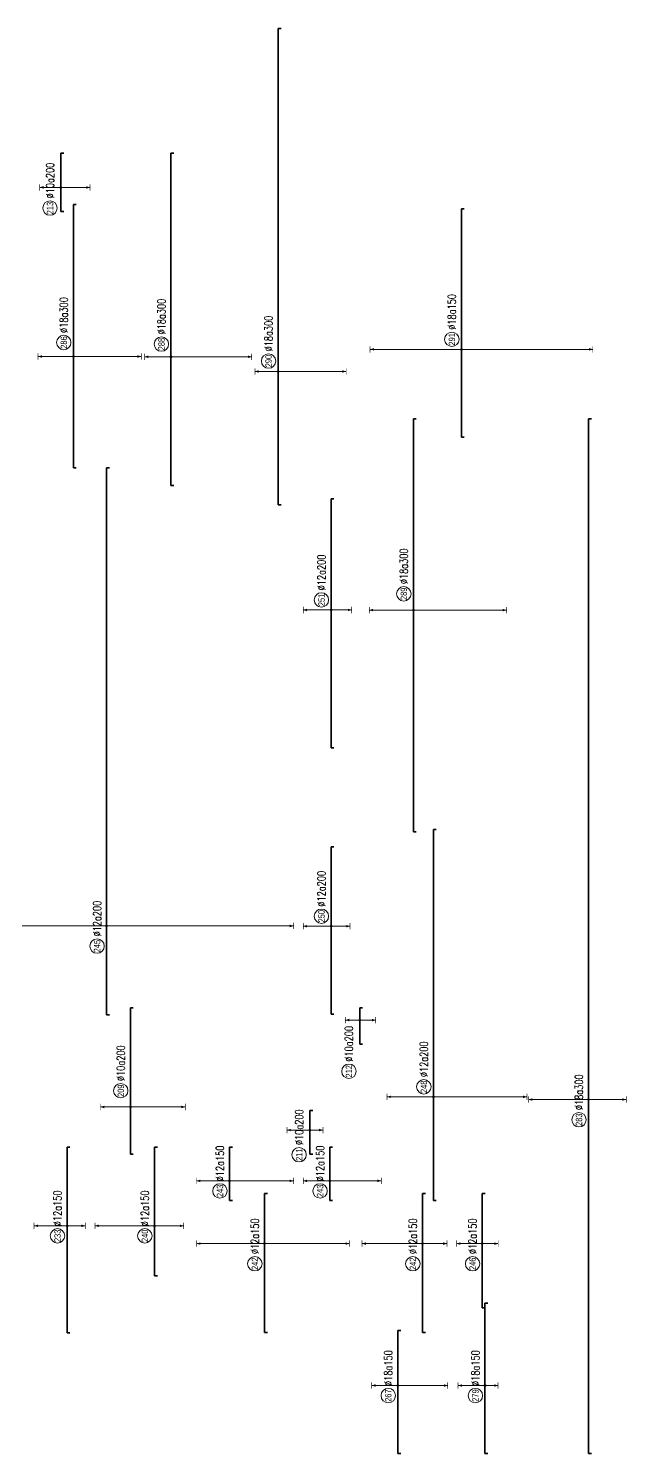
# Model space of a CAD drawing. Header units: millimetres. Extents: x -415354 to 592036, y -374841 to 139309.
# Drawn here: x 161242 to 198612, y -247211 to -158171 of the extents above; entities that cross this region are included whole.
import ezdxf
from ezdxf.enums import TextEntityAlignment as Align

# ---------------------------------------------------------------- set-up
doc = ezdxf.new("R2010")
doc.units = ezdxf.units.MM
doc.header["$MEASUREMENT"] = 0
for name, color, linetype, lineweight in [('NDC_S_DIM', 1, 'Continuous', 15), ('NDC_S_REBAR', 4, 'Continuous', 35), ('NDC_S_VN TEXT', 7, 'Continuous', 20)]:
    doc.layers.add(name, color=color, linetype=linetype, lineweight=lineweight)
doc.styles.add('ARIAL', font='arial.ttf', dxfattribs={"width": 0.8})
doc.styles.add('NDC_EN TXT', font='romans.shx', dxfattribs={"width": 0.8})

# ---------------------------------------------------------------- blocks, each defined once
blk = doc.blocks.new('*U216')
h = blk.add_hatch(color=6)
edge = h.paths.add_edge_path()
edge.add_arc((-2.99, 0), 0.3, 0, 360)
at = {"layer": 'NDC_S_DIM', "color": 8}
for q in [(-2.99, 9.34), (-2.99, -17.16)]:
    blk.add_line((-2.99, 0), q, dxfattribs=at)
for points in [[(-3.99, 9.34, 0.2, 0.2, 0), (-1.99, 9.34, 0, 0, 0)], [(-3.99, -17.16, 0.2, 0.2, 0), (-1.99, -17.16, 0, 0, 0)]]:
    blk.add_lwpolyline(points, format="xyseb", dxfattribs=at)
at = {"layer": 'NDC_S_DIM'}
blk.add_circle((2.1, 3), 2.25, dxfattribs=at)
at = {"layer": 'NDC_S_DIM', "color": 6}
blk.add_circle((-2.99, 0), 0.3, dxfattribs=at)
at = {"layer": 'NDC_S_DIM', "color": 8}
for points in [[(-3.39, 8.14), (-2.99, 9.34), (-2.59, 8.14)], [(-3.39, -15.96), (-2.99, -17.16), (-2.59, -15.96)]]:
    blk.add_solid(points, dxfattribs=at)
at = {"layer": 'NDC_S_REBAR'}
for p, q in [((0, 0), (-17.75, 0)), ((-17.75, 0), (-17.75, -0.9)), ((0, 0), (27.95, 0)), ((27.95, 0), (27.95, -0.9)), ((-17.75, -0.9), (-17.75, -0.9)), ((27.95, -0.9), (27.95, -0.9))]:
    blk.add_line(p, q, dxfattribs=at)
at = {"layer": 'NDC_S_VN TEXT', "style": 'ARIAL', "width": 0.8}
blk.add_attdef('KHT', text='', height=2, dxfattribs=at).set_placement((2.1, 3), align=Align.MIDDLE_CENTER)
at = {"layer": 'NDC_S_VN TEXT', "color": 3, "style": 'NDC_EN TXT', "width": 0.75}
blk.add_attdef('DKT', (5.1, 1.75), '', height=2.5, dxfattribs=at)
blk = doc.blocks.new('*U214')
h = blk.add_hatch(color=6)
edge = h.paths.add_edge_path()
edge.add_arc((2.03, 0), 0.3, 0, 360)
at = {"layer": 'NDC_S_DIM', "color": 8}
for q in [(2.03, 4.5), (2.03, -5)]:
    blk.add_line((2.03, 0), q, dxfattribs=at)
for points in [[(1.03, 4.5, 0.2, 0.2, 0), (3.03, 4.5, 0, 0, 0)], [(1.03, -5, 0.2, 0.2, 0), (3.03, -5, 0, 0, 0)]]:
    blk.add_lwpolyline(points, format="xyseb", dxfattribs=at)
at = {"layer": 'NDC_S_DIM'}
blk.add_circle((-13.96, 3.38), 2.25, dxfattribs=at)
at = {"layer": 'NDC_S_DIM', "color": 6}
blk.add_circle((2.03, 0), 0.3, dxfattribs=at)
at = {"layer": 'NDC_S_DIM', "color": 8}
for points in [[(1.63, 3.3), (2.03, 4.5), (2.43, 3.3)], [(1.63, -3.8), (2.03, -5), (2.43, -3.8)]]:
    blk.add_solid(points, dxfattribs=at)
at = {"layer": 'NDC_S_REBAR'}
for p, q in [((0, 0), (-5.52, 0)), ((-5.52, 0), (-5.52, -0.9)), ((0, 0), (5.83, 0)), ((-5.52, -0.9), (-5.52, -0.9)), ((5.83, 0), (5.83, -0.9)), ((5.83, -0.9), (5.83, -0.9))]:
    blk.add_line(p, q, dxfattribs=at)
at = {"layer": 'NDC_S_VN TEXT', "color": 3, "style": 'NDC_EN TXT', "width": 0.75}
blk.add_attdef('DKT', (-10.96, 2.13), '', height=2.5, dxfattribs=at)
at = {"layer": 'NDC_S_VN TEXT', "style": 'ARIAL', "width": 0.8}
blk.add_attdef('KHT', text='', height=2, dxfattribs=at).set_placement((-13.96, 3.38), align=Align.MIDDLE_CENTER)
blk = doc.blocks.new('*U272')
h = blk.add_hatch(color=6)
edge = h.paths.add_edge_path()
edge.add_arc((-2.99, 0), 0.3, 0, 360)
at = {"layer": 'NDC_S_DIM', "color": 8}
for q in [(-2.99, 8.7), (-2.99, -5.97)]:
    blk.add_line((-2.99, 0), q, dxfattribs=at)
for points in [[(-3.99, 8.7, 0.2, 0.2, 0), (-1.99, 8.7, 0, 0, 0)], [(-3.99, -5.97, 0.2, 0.2, 0), (-1.99, -5.97, 0, 0, 0)]]:
    blk.add_lwpolyline(points, format="xyseb", dxfattribs=at)
at = {"layer": 'NDC_S_DIM'}
blk.add_circle((0.14, 3), 2.25, dxfattribs=at)
at = {"layer": 'NDC_S_DIM', "color": 6}
blk.add_circle((-2.99, 0), 0.3, dxfattribs=at)
at = {"layer": 'NDC_S_DIM', "color": 8}
for points in [[(-3.39, 7.5), (-2.99, 8.7), (-2.59, 7.5)], [(-3.39, -4.77), (-2.99, -5.97), (-2.59, -4.77)]]:
    blk.add_solid(points, dxfattribs=at)
at = {"layer": 'NDC_S_REBAR'}
for p, q in [((0, 0), (-30.44, 0)), ((-30.44, 0), (-30.44, -0.9)), ((0, 0), (21.85, 0)), ((21.85, 0), (21.85, -0.9)), ((-30.44, -0.9), (-30.44, -0.9)), ((21.85, -0.9), (21.85, -0.9))]:
    blk.add_line(p, q, dxfattribs=at)
at = {"layer": 'NDC_S_VN TEXT', "style": 'ARIAL', "width": 0.8}
blk.add_attdef('KHT', text='', height=2, dxfattribs=at).set_placement((0.14, 3), align=Align.MIDDLE_CENTER)
at = {"layer": 'NDC_S_VN TEXT', "color": 3, "style": 'NDC_EN TXT', "width": 0.75}
blk.add_attdef('DKT', (3.14, 1.75), '', height=2.5, dxfattribs=at)
blk = doc.blocks.new('*U270')
h = blk.add_hatch(color=6)
edge = h.paths.add_edge_path()
edge.add_arc((-2.99, 0), 0.3, 0, 360)
at = {"layer": 'NDC_S_DIM', "color": 8}
for q in [(-2.99, 13.78), (-2.99, -29.13)]:
    blk.add_line((-2.99, 0), q, dxfattribs=at)
for points in [[(-3.99, 13.78, 0.2, 0.2, 0), (-1.99, 13.78, 0, 0, 0)], [(-3.99, -29.13, 0.2, 0.2, 0), (-1.99, -29.13, 0, 0, 0)]]:
    blk.add_lwpolyline(points, format="xyseb", dxfattribs=at)
at = {"layer": 'NDC_S_DIM'}
blk.add_circle((2.1, 3), 2.25, dxfattribs=at)
at = {"layer": 'NDC_S_DIM', "color": 6}
blk.add_circle((-2.99, 0), 0.3, dxfattribs=at)
at = {"layer": 'NDC_S_DIM', "color": 8}
for points in [[(-3.39, 12.58), (-2.99, 13.78), (-2.59, 12.58)], [(-3.39, -27.93), (-2.99, -29.13), (-2.59, -27.93)]]:
    blk.add_solid(points, dxfattribs=at)
at = {"layer": 'NDC_S_REBAR'}
for p, q in [((0, 0), (-72.23, 0)), ((-72.23, 0), (-72.23, -0.9)), ((0, 0), (56.73, 0)), ((56.73, 0), (56.73, -0.9)), ((-72.23, -0.9), (-72.23, -0.9)), ((56.73, -0.9), (56.73, -0.9))]:
    blk.add_line(p, q, dxfattribs=at)
at = {"layer": 'NDC_S_VN TEXT', "style": 'ARIAL', "width": 0.8}
blk.add_attdef('KHT', text='', height=2, dxfattribs=at).set_placement((2.1, 3), align=Align.MIDDLE_CENTER)
at = {"layer": 'NDC_S_VN TEXT', "color": 3, "style": 'NDC_EN TXT', "width": 0.75}
blk.add_attdef('DKT', (5.1, 1.75), '', height=2.5, dxfattribs=at)
blk = doc.blocks.new('*U275')
h = blk.add_hatch(color=6)
edge = h.paths.add_edge_path()
edge.add_arc((-2.99, 0), 0.3, 0, 360)
at = {"layer": 'NDC_S_DIM', "color": 8}
for q in [(-2.99, 18.75), (-2.99, -11.75)]:
    blk.add_line((-2.99, 0), q, dxfattribs=at)
for points in [[(-3.99, 18.75, 0.2, 0.2, 0), (-1.99, 18.75, 0, 0, 0)], [(-3.99, -11.75, 0.2, 0.2, 0), (-1.99, -11.75, 0, 0, 0)]]:
    blk.add_lwpolyline(points, format="xyseb", dxfattribs=at)
at = {"layer": 'NDC_S_DIM'}
blk.add_circle((-9.29, 3), 2.25, dxfattribs=at)
at = {"layer": 'NDC_S_DIM', "color": 6}
blk.add_circle((-2.99, 0), 0.3, dxfattribs=at)
at = {"layer": 'NDC_S_DIM', "color": 8}
for points in [[(-3.39, 17.55), (-2.99, 18.75), (-2.59, 17.55)], [(-3.39, -10.55), (-2.99, -11.75), (-2.59, -10.55)]]:
    blk.add_solid(points, dxfattribs=at)
at = {"layer": 'NDC_S_REBAR'}
for p, q in [((0, 0), (-113.56, 0)), ((-113.56, 0), (-113.56, -0.9)), ((0, 0), (209.7, 0)), ((209.7, 0), (209.7, -0.9)), ((-113.56, -0.9), (-113.56, -0.9)), ((209.7, -0.9), (209.7, -0.9))]:
    blk.add_line(p, q, dxfattribs=at)
at = {"layer": 'NDC_S_VN TEXT', "style": 'ARIAL', "width": 0.8}
blk.add_attdef('KHT', text='', height=2, dxfattribs=at).set_placement((-9.29, 3), align=Align.MIDDLE_CENTER)
at = {"layer": 'NDC_S_VN TEXT', "color": 3, "style": 'NDC_EN TXT', "width": 0.75}
blk.add_attdef('DKT', (-6.29, 1.75), '', height=2.5, dxfattribs=at)
blk = doc.blocks.new('*U280')
h = blk.add_hatch(color=6)
edge = h.paths.add_edge_path()
edge.add_arc((-2.99, 0), 0.3, 0, 360)
at = {"layer": 'NDC_S_DIM', "color": 8}
for q in [(-2.99, 8.17), (-2.99, -15.58)]:
    blk.add_line((-2.99, 0), q, dxfattribs=at)
for points in [[(-3.99, 8.17, 0.2, 0.2, 0), (-1.99, 8.17, 0, 0, 0)], [(-3.99, -15.58, 0.2, 0.2, 0), (-1.99, -15.58, 0, 0, 0)]]:
    blk.add_lwpolyline(points, format="xyseb", dxfattribs=at)
at = {"layer": 'NDC_S_DIM'}
blk.add_circle((-6.13, 3), 2.25, dxfattribs=at)
at = {"layer": 'NDC_S_DIM', "color": 6}
blk.add_circle((-2.99, 0), 0.3, dxfattribs=at)
at = {"layer": 'NDC_S_DIM', "color": 8}
for points in [[(-3.39, 6.97), (-2.99, 8.17), (-2.59, 6.97)], [(-3.39, -14.38), (-2.99, -15.58), (-2.59, -14.38)]]:
    blk.add_solid(points, dxfattribs=at)
at = {"layer": 'NDC_S_REBAR'}
for p, q in [((0, 0), (-24.22, 0)), ((-24.22, 0), (-24.22, -0.9)), ((0, 0), (14.23, 0)), ((14.23, 0), (14.23, -0.9)), ((-24.22, -0.9), (-24.22, -0.9)), ((14.23, -0.9), (14.23, -0.9))]:
    blk.add_line(p, q, dxfattribs=at)
at = {"layer": 'NDC_S_VN TEXT', "style": 'ARIAL', "width": 0.8}
blk.add_attdef('KHT', text='', height=2, dxfattribs=at).set_placement((-6.13, 3), align=Align.MIDDLE_CENTER)
at = {"layer": 'NDC_S_VN TEXT', "color": 3, "style": 'NDC_EN TXT', "width": 0.75}
blk.add_attdef('DKT', (-3.13, 1.75), '', height=2.5, dxfattribs=at)
blk = doc.blocks.new('*U281')
h = blk.add_hatch(color=6)
edge = h.paths.add_edge_path()
edge.add_arc((-2.99, 0), 0.3, 0, 360)
at = {"layer": 'NDC_S_DIM', "color": 8}
for q in [(-2.99, 21.23), (-2.99, -26.52)]:
    blk.add_line((-2.99, 0), q, dxfattribs=at)
for points in [[(-3.99, 21.23, 0.2, 0.2, 0), (-1.99, 21.23, 0, 0, 0)], [(-3.99, -26.52, 0.2, 0.2, 0), (-1.99, -26.52, 0, 0, 0)]]:
    blk.add_lwpolyline(points, format="xyseb", dxfattribs=at)
at = {"layer": 'NDC_S_DIM'}
blk.add_circle((-9.29, 3), 2.25, dxfattribs=at)
at = {"layer": 'NDC_S_DIM', "color": 6}
blk.add_circle((-2.99, 0), 0.3, dxfattribs=at)
at = {"layer": 'NDC_S_DIM', "color": 8}
for points in [[(-3.39, 20.03), (-2.99, 21.23), (-2.59, 20.03)], [(-3.39, -25.32), (-2.99, -26.52), (-2.59, -25.32)]]:
    blk.add_solid(points, dxfattribs=at)
at = {"layer": 'NDC_S_REBAR'}
for p, q in [((0, 0), (-30.81, 0)), ((-30.81, 0), (-30.81, -0.9)), ((0, 0), (12.64, 0)), ((12.64, 0), (12.64, -0.9)), ((-30.81, -0.9), (-30.81, -0.9)), ((12.64, -0.9), (12.64, -0.9))]:
    blk.add_line(p, q, dxfattribs=at)
at = {"layer": 'NDC_S_VN TEXT', "style": 'ARIAL', "width": 0.8}
blk.add_attdef('KHT', text='', height=2, dxfattribs=at).set_placement((-9.29, 3), align=Align.MIDDLE_CENTER)
at = {"layer": 'NDC_S_VN TEXT', "color": 3, "style": 'NDC_EN TXT', "width": 0.75}
blk.add_attdef('DKT', (-6.29, 1.75), '', height=2.5, dxfattribs=at)
blk = doc.blocks.new('*U282')
h = blk.add_hatch(color=6)
edge = h.paths.add_edge_path()
edge.add_arc((-2.99, 0), 0.3, 0, 360)
at = {"layer": 'NDC_S_DIM', "color": 8}
for q in [(-2.99, 18.61), (-2.99, -9.14)]:
    blk.add_line((-2.99, 0), q, dxfattribs=at)
for points in [[(-3.99, 18.61, 0.2, 0.2, 0), (-1.99, 18.61, 0, 0, 0)], [(-3.99, -9.14, 0.2, 0.2, 0), (-1.99, -9.14, 0, 0, 0)]]:
    blk.add_lwpolyline(points, format="xyseb", dxfattribs=at)
at = {"layer": 'NDC_S_DIM'}
blk.add_circle((-6.13, 3), 2.25, dxfattribs=at)
at = {"layer": 'NDC_S_DIM', "color": 6}
blk.add_circle((-2.99, 0), 0.3, dxfattribs=at)
at = {"layer": 'NDC_S_DIM', "color": 8}
for points in [[(-3.39, 17.41), (-2.99, 18.61), (-2.59, 17.41)], [(-3.39, -7.94), (-2.99, -9.14), (-2.59, -7.94)]]:
    blk.add_solid(points, dxfattribs=at)
at = {"layer": 'NDC_S_REBAR'}
for p, q in [((0, 0), (-18.63, 0)), ((-18.63, 0), (-18.63, -0.9)), ((0, 0), (21.57, 0)), ((21.57, 0), (21.57, -0.9)), ((-18.63, -0.9), (-18.63, -0.9)), ((21.57, -0.9), (21.57, -0.9))]:
    blk.add_line(p, q, dxfattribs=at)
at = {"layer": 'NDC_S_VN TEXT', "style": 'ARIAL', "width": 0.8}
blk.add_attdef('KHT', text='', height=2, dxfattribs=at).set_placement((-6.13, 3), align=Align.MIDDLE_CENTER)
at = {"layer": 'NDC_S_VN TEXT', "color": 3, "style": 'NDC_EN TXT', "width": 0.75}
blk.add_attdef('DKT', (-3.13, 1.75), '', height=2.5, dxfattribs=at)
blk = doc.blocks.new('*U285')
h = blk.add_hatch(color=6)
edge = h.paths.add_edge_path()
edge.add_arc((-2.99, 0), 0.3, 0, 360)
at = {"layer": 'NDC_S_DIM', "color": 8}
for q in [(-2.99, 41.25), (-2.99, -58.41)]:
    blk.add_line((-2.99, 0), q, dxfattribs=at)
for points in [[(-3.99, 41.25, 0.2, 0.2, 0), (-1.99, 41.25, 0, 0, 0)], [(-3.99, -58.41, 0.2, 0.2, 0), (-1.99, -58.41, 0, 0, 0)]]:
    blk.add_lwpolyline(points, format="xyseb", dxfattribs=at)
at = {"layer": 'NDC_S_DIM'}
blk.add_circle((-9.29, 3), 2.25, dxfattribs=at)
at = {"layer": 'NDC_S_DIM', "color": 6}
blk.add_circle((-2.99, 0), 0.3, dxfattribs=at)
at = {"layer": 'NDC_S_DIM', "color": 8}
for points in [[(-3.39, 40.05), (-2.99, 41.25), (-2.59, 40.05)], [(-3.39, -57.21), (-2.99, -58.41), (-2.59, -57.21)]]:
    blk.add_solid(points, dxfattribs=at)
at = {"layer": 'NDC_S_REBAR'}
for p, q in [((0, 0), (-30.81, 0)), ((-30.81, 0), (-30.81, -0.9)), ((0, 0), (140.13, 0)), ((140.13, 0), (140.13, -0.9)), ((-30.81, -0.9), (-30.81, -0.9)), ((140.13, -0.9), (140.13, -0.9))]:
    blk.add_line(p, q, dxfattribs=at)
at = {"layer": 'NDC_S_VN TEXT', "style": 'ARIAL', "width": 0.8}
blk.add_attdef('KHT', text='', height=2, dxfattribs=at).set_placement((-9.29, 3), align=Align.MIDDLE_CENTER)
at = {"layer": 'NDC_S_VN TEXT', "color": 3, "style": 'NDC_EN TXT', "width": 0.75}
blk.add_attdef('DKT', (-6.29, 1.75), '', height=2.5, dxfattribs=at)
blk = doc.blocks.new('*U647')
h = blk.add_hatch(color=6)
edge = h.paths.add_edge_path()
edge.add_arc((1.67, 0), 0.3, 0, 360)
at = {"layer": 'NDC_S_DIM', "color": 8}
for q in [(1.67, 11.03), (1.67, -21.22)]:
    blk.add_line((1.67, 0), q, dxfattribs=at)
for points in [[(0.67, 11.03, 0.2, 0.2, 0), (2.67, 11.03, 0, 0, 0)], [(0.67, -21.22, 0.2, 0.2, 0), (2.67, -21.22, 0, 0, 0)]]:
    blk.add_lwpolyline(points, format="xyseb", dxfattribs=at)
at = {"layer": 'NDC_S_DIM'}
blk.add_circle((6.04, 3), 2.25, dxfattribs=at)
at = {"layer": 'NDC_S_DIM', "color": 6}
blk.add_circle((1.67, 0), 0.3, dxfattribs=at)
at = {"layer": 'NDC_S_DIM', "color": 8}
for points in [[(1.27, 9.83), (1.67, 11.03), (2.07, 9.83)], [(1.27, -20.02), (1.67, -21.22), (2.07, -20.02)]]:
    blk.add_solid(points, dxfattribs=at)
at = {"layer": 'NDC_S_REBAR'}
for p, q in [((0, 0), (-33.15, 0)), ((-33.15, 0), (-33.15, -0.9)), ((0, 0), (49.15, 0)), ((49.15, 0), (49.15, -0.9)), ((-33.15, -0.9), (-33.15, -0.9)), ((49.15, -0.9), (49.15, -0.9))]:
    blk.add_line(p, q, dxfattribs=at)
at = {"layer": 'NDC_S_VN TEXT', "style": 'ARIAL', "width": 0.8}
blk.add_attdef('KHT', text='', height=2, dxfattribs=at).set_placement((6.04, 3), align=Align.MIDDLE_CENTER)
at = {"layer": 'NDC_S_VN TEXT', "color": 3, "style": 'NDC_EN TXT', "width": 0.75}
blk.add_attdef('DKT', (9.04, 1.75), '', height=2.5, dxfattribs=at)
blk = doc.blocks.new('*U648')
h = blk.add_hatch(color=6)
edge = h.paths.add_edge_path()
edge.add_arc((-2.99, 0), 0.3, 0, 360)
at = {"layer": 'NDC_S_DIM', "color": 8}
for q in [(-2.99, 7.25), (-2.99, -21.25)]:
    blk.add_line((-2.99, 0), q, dxfattribs=at)
for points in [[(-3.99, 7.25, 0.2, 0.2, 0), (-1.99, 7.25, 0, 0, 0)], [(-3.99, -21.25, 0.2, 0.2, 0), (-1.99, -21.25, 0, 0, 0)]]:
    blk.add_lwpolyline(points, format="xyseb", dxfattribs=at)
at = {"layer": 'NDC_S_DIM'}
blk.add_circle((0.25, 3), 2.25, dxfattribs=at)
at = {"layer": 'NDC_S_DIM', "color": 6}
blk.add_circle((-2.99, 0), 0.3, dxfattribs=at)
at = {"layer": 'NDC_S_DIM', "color": 8}
for points in [[(-3.39, 6.05), (-2.99, 7.25), (-2.59, 6.05)], [(-3.39, -20.05), (-2.99, -21.25), (-2.59, -20.05)]]:
    blk.add_solid(points, dxfattribs=at)
at = {"layer": 'NDC_S_REBAR'}
for p, q in [((0, 0), (-44.66, 0)), ((-44.66, 0), (-44.66, -0.9)), ((0, 0), (104.15, 0)), ((104.15, 0), (104.15, -0.9)), ((-44.66, -0.9), (-44.66, -0.9)), ((104.15, -0.9), (104.15, -0.9))]:
    blk.add_line(p, q, dxfattribs=at)
at = {"layer": 'NDC_S_VN TEXT', "style": 'ARIAL', "width": 0.8}
blk.add_attdef('KHT', text='', height=2, dxfattribs=at).set_placement((0.25, 3), align=Align.MIDDLE_CENTER)
at = {"layer": 'NDC_S_VN TEXT', "color": 3, "style": 'NDC_EN TXT', "width": 0.75}
blk.add_attdef('DKT', (3.25, 1.75), '', height=2.5, dxfattribs=at)
blk = doc.blocks.new('*U671')
h = blk.add_hatch(color=6)
edge = h.paths.add_edge_path()
edge.add_arc((-2.99, 0), 0.3, 0, 360)
at = {"layer": 'NDC_S_DIM', "color": 8}
for q in [(-2.99, 8.7), (-2.99, -6.47)]:
    blk.add_line((-2.99, 0), q, dxfattribs=at)
for points in [[(-3.99, 8.7, 0.2, 0.2, 0), (-1.99, 8.7, 0, 0, 0)], [(-3.99, -6.47, 0.2, 0.2, 0), (-1.99, -6.47, 0, 0, 0)]]:
    blk.add_lwpolyline(points, format="xyseb", dxfattribs=at)
at = {"layer": 'NDC_S_DIM'}
blk.add_circle((0.14, 3), 2.25, dxfattribs=at)
at = {"layer": 'NDC_S_DIM', "color": 6}
blk.add_circle((-2.99, 0), 0.3, dxfattribs=at)
at = {"layer": 'NDC_S_DIM', "color": 8}
for points in [[(-3.39, 7.5), (-2.99, 8.7), (-2.59, 7.5)], [(-3.39, -5.27), (-2.99, -6.47), (-2.59, -5.27)]]:
    blk.add_solid(points, dxfattribs=at)
at = {"layer": 'NDC_S_REBAR'}
for p, q in [((0, 0), (-46.02, 0)), ((-46.02, 0), (-46.02, -0.9)), ((0, 0), (31.71, 0)), ((31.71, 0), (31.71, -0.9)), ((-46.02, -0.9), (-46.02, -0.9)), ((31.71, -0.9), (31.71, -0.9))]:
    blk.add_line(p, q, dxfattribs=at)
at = {"layer": 'NDC_S_VN TEXT', "style": 'ARIAL', "width": 0.8}
blk.add_attdef('KHT', text='', height=2, dxfattribs=at).set_placement((0.14, 3), align=Align.MIDDLE_CENTER)
at = {"layer": 'NDC_S_VN TEXT', "color": 3, "style": 'NDC_EN TXT', "width": 0.75}
blk.add_attdef('DKT', (3.14, 1.75), '', height=2.5, dxfattribs=at)
blk = doc.blocks.new('*U754')
h = blk.add_hatch(color=6)
edge = h.paths.add_edge_path()
edge.add_arc((-2.99, 0), 0.3, 0, 360)
at = {"layer": 'NDC_S_DIM', "color": 8}
for q in [(-2.99, 18.85), (-2.99, -7.65)]:
    blk.add_line((-2.99, 0), q, dxfattribs=at)
for points in [[(-3.99, 18.85, 0.2, 0.2, 0), (-1.99, 18.85, 0, 0, 0)], [(-3.99, -7.65, 0.2, 0.2, 0), (-1.99, -7.65, 0, 0, 0)]]:
    blk.add_lwpolyline(points, format="xyseb", dxfattribs=at)
at = {"layer": 'NDC_S_DIM'}
blk.add_circle((-9.29, 3), 2.25, dxfattribs=at)
at = {"layer": 'NDC_S_DIM', "color": 6}
blk.add_circle((-2.99, 0), 0.3, dxfattribs=at)
at = {"layer": 'NDC_S_DIM', "color": 8}
for points in [[(-3.39, 17.65), (-2.99, 18.85), (-2.59, 17.65)], [(-3.39, -6.45), (-2.99, -7.65), (-2.59, -6.45)]]:
    blk.add_solid(points, dxfattribs=at)
at = {"layer": 'NDC_S_REBAR'}
for p, q in [((0, 0), (-30.81, 0)), ((-30.81, 0), (-30.81, -0.9)), ((0, 0), (12.64, 0)), ((12.64, 0), (12.64, -0.9)), ((-30.81, -0.9), (-30.81, -0.9)), ((12.64, -0.9), (12.64, -0.9))]:
    blk.add_line(p, q, dxfattribs=at)
at = {"layer": 'NDC_S_VN TEXT', "style": 'ARIAL', "width": 0.8}
blk.add_attdef('KHT', text='', height=2, dxfattribs=at).set_placement((-9.29, 3), align=Align.MIDDLE_CENTER)
at = {"layer": 'NDC_S_VN TEXT', "color": 3, "style": 'NDC_EN TXT', "width": 0.75}
blk.add_attdef('DKT', (-6.29, 1.75), '', height=2.5, dxfattribs=at)
blk = doc.blocks.new('*U755')
h = blk.add_hatch(color=6)
edge = h.paths.add_edge_path()
edge.add_arc((-2.99, 0), 0.3, 0, 360)
at = {"layer": 'NDC_S_DIM', "color": 8}
for q in [(-2.99, 8.39), (-2.99, -4.11)]:
    blk.add_line((-2.99, 0), q, dxfattribs=at)
for points in [[(-3.99, 8.39, 0.2, 0.2, 0), (-1.99, 8.39, 0, 0, 0)], [(-3.99, -4.11, 0.2, 0.2, 0), (-1.99, -4.11, 0, 0, 0)]]:
    blk.add_lwpolyline(points, format="xyseb", dxfattribs=at)
at = {"layer": 'NDC_S_DIM'}
blk.add_circle((-6.13, 3), 2.25, dxfattribs=at)
at = {"layer": 'NDC_S_DIM', "color": 6}
blk.add_circle((-2.99, 0), 0.3, dxfattribs=at)
at = {"layer": 'NDC_S_DIM', "color": 8}
for points in [[(-3.39, 7.19), (-2.99, 8.39), (-2.59, 7.19)], [(-3.39, -2.91), (-2.99, -4.11), (-2.59, -2.91)]]:
    blk.add_solid(points, dxfattribs=at)
at = {"layer": 'NDC_S_REBAR'}
for p, q in [((0, 0), (-24.22, 0)), ((-24.22, 0), (-24.22, -0.9)), ((0, 0), (22.73, 0)), ((22.73, 0), (22.73, -0.9)), ((-24.22, -0.9), (-24.22, -0.9)), ((22.73, -0.9), (22.73, -0.9))]:
    blk.add_line(p, q, dxfattribs=at)
at = {"layer": 'NDC_S_VN TEXT', "style": 'ARIAL', "width": 0.8}
blk.add_attdef('KHT', text='', height=2, dxfattribs=at).set_placement((-6.13, 3), align=Align.MIDDLE_CENTER)
at = {"layer": 'NDC_S_VN TEXT', "color": 3, "style": 'NDC_EN TXT', "width": 0.75}
blk.add_attdef('DKT', (-3.13, 1.75), '', height=2.5, dxfattribs=at)
blk = doc.blocks.new('*U756')
h = blk.add_hatch(color=6)
edge = h.paths.add_edge_path()
edge.add_arc((-2.99, 0), 0.3, 0, 360)
at = {"layer": 'NDC_S_DIM', "color": 8}
for q in [(-2.99, 8), (-2.99, -5)]:
    blk.add_line((-2.99, 0), q, dxfattribs=at)
for points in [[(-3.99, 8, 0.2, 0.2, 0), (-1.99, 8, 0, 0, 0)], [(-3.99, -5, 0.2, 0.2, 0), (-1.99, -5, 0, 0, 0)]]:
    blk.add_lwpolyline(points, format="xyseb", dxfattribs=at)
at = {"layer": 'NDC_S_DIM'}
blk.add_circle((-9.29, 3), 2.25, dxfattribs=at)
at = {"layer": 'NDC_S_DIM', "color": 6}
blk.add_circle((-2.99, 0), 0.3, dxfattribs=at)
at = {"layer": 'NDC_S_DIM', "color": 8}
for points in [[(-3.39, 6.8), (-2.99, 8), (-2.59, 6.8)], [(-3.39, -3.8), (-2.99, -5), (-2.59, -3.8)]]:
    blk.add_solid(points, dxfattribs=at)
at = {"layer": 'NDC_S_REBAR'}
for p, q in [((0, 0), (-23.06, 0)), ((-23.06, 0), (-23.06, -0.9)), ((0, 0), (12.64, 0)), ((12.64, 0), (12.64, -0.9)), ((-23.06, -0.9), (-23.06, -0.9)), ((12.64, -0.9), (12.64, -0.9))]:
    blk.add_line(p, q, dxfattribs=at)
at = {"layer": 'NDC_S_VN TEXT', "style": 'ARIAL', "width": 0.8}
blk.add_attdef('KHT', text='', height=2, dxfattribs=at).set_placement((-9.29, 3), align=Align.MIDDLE_CENTER)
at = {"layer": 'NDC_S_VN TEXT', "color": 3, "style": 'NDC_EN TXT', "width": 0.75}
blk.add_attdef('DKT', (-6.29, 1.75), '', height=2.5, dxfattribs=at)
blk = doc.blocks.new('*U757')
h = blk.add_hatch(color=6)
edge = h.paths.add_edge_path()
edge.add_arc((-2.99, 0), 0.3, 0, 360)
at = {"layer": 'NDC_S_DIM', "color": 8}
for q in [(-2.99, 10.33), (-2.99, -20.01)]:
    blk.add_line((-2.99, 0), q, dxfattribs=at)
for points in [[(-3.99, 10.33, 0.2, 0.2, 0), (-1.99, 10.33, 0, 0, 0)], [(-3.99, -20.01, 0.2, 0.2, 0), (-1.99, -20.01, 0, 0, 0)]]:
    blk.add_lwpolyline(points, format="xyseb", dxfattribs=at)
at = {"layer": 'NDC_S_DIM'}
blk.add_circle((-6.13, 3), 2.25, dxfattribs=at)
at = {"layer": 'NDC_S_DIM', "color": 6}
blk.add_circle((-2.99, 0), 0.3, dxfattribs=at)
at = {"layer": 'NDC_S_DIM', "color": 8}
for points in [[(-3.39, 9.13), (-2.99, 10.33), (-2.59, 9.13)], [(-3.39, -18.81), (-2.99, -20.01), (-2.59, -18.81)]]:
    blk.add_solid(points, dxfattribs=at)
at = {"layer": 'NDC_S_REBAR'}
for p, q in [((0, 0), (-9.16, 0)), ((-9.16, 0), (-9.16, -0.9)), ((0, 0), (7.54, 0)), ((7.54, 0), (7.54, -0.9)), ((-9.16, -0.9), (-9.16, -0.9)), ((7.54, -0.9), (7.54, -0.9))]:
    blk.add_line(p, q, dxfattribs=at)
at = {"layer": 'NDC_S_VN TEXT', "style": 'ARIAL', "width": 0.8}
blk.add_attdef('KHT', text='', height=2, dxfattribs=at).set_placement((-6.13, 3), align=Align.MIDDLE_CENTER)
at = {"layer": 'NDC_S_VN TEXT', "color": 3, "style": 'NDC_EN TXT', "width": 0.75}
blk.add_attdef('DKT', (-3.13, 1.75), '', height=2.5, dxfattribs=at)
blk = doc.blocks.new('*U758')
h = blk.add_hatch(color=6)
edge = h.paths.add_edge_path()
edge.add_arc((-2.99, 0), 0.3, 0, 360)
at = {"layer": 'NDC_S_DIM', "color": 8}
for q in [(-2.99, 8.27), (-2.99, -16.14)]:
    blk.add_line((-2.99, 0), q, dxfattribs=at)
for points in [[(-3.99, 8.27, 0.2, 0.2, 0), (-1.99, 8.27, 0, 0, 0)], [(-3.99, -16.14, 0.2, 0.2, 0), (-1.99, -16.14, 0, 0, 0)]]:
    blk.add_lwpolyline(points, format="xyseb", dxfattribs=at)
at = {"layer": 'NDC_S_DIM'}
blk.add_circle((-6.13, 3), 2.25, dxfattribs=at)
at = {"layer": 'NDC_S_DIM', "color": 6}
blk.add_circle((-2.99, 0), 0.3, dxfattribs=at)
at = {"layer": 'NDC_S_DIM', "color": 8}
for points in [[(-3.39, 7.07), (-2.99, 8.27), (-2.59, 7.07)], [(-3.39, -14.94), (-2.99, -16.14), (-2.59, -14.94)]]:
    blk.add_solid(points, dxfattribs=at)
at = {"layer": 'NDC_S_REBAR'}
for p, q in [((0, 0), (-9.16, 0)), ((-9.16, 0), (-9.16, -0.9)), ((0, 0), (7.54, 0)), ((7.54, 0), (7.54, -0.9)), ((-9.16, -0.9), (-9.16, -0.9)), ((7.54, -0.9), (7.54, -0.9))]:
    blk.add_line(p, q, dxfattribs=at)
at = {"layer": 'NDC_S_VN TEXT', "style": 'ARIAL', "width": 0.8}
blk.add_attdef('KHT', text='', height=2, dxfattribs=at).set_placement((-6.13, 3), align=Align.MIDDLE_CENTER)
at = {"layer": 'NDC_S_VN TEXT', "color": 3, "style": 'NDC_EN TXT', "width": 0.75}
blk.add_attdef('DKT', (-3.13, 1.75), '', height=2.5, dxfattribs=at)
blk = doc.blocks.new('*U759')
h = blk.add_hatch(color=6)
edge = h.paths.add_edge_path()
edge.add_arc((-2.99, 0), 0.3, 0, 360)
at = {"layer": 'NDC_S_DIM', "color": 8}
for q in [(-2.99, 10.3), (-2.99, -5.7)]:
    blk.add_line((-2.99, 0), q, dxfattribs=at)
for points in [[(-3.99, 10.3, 0.2, 0.2, 0), (-1.99, 10.3, 0, 0, 0)], [(-3.99, -5.7, 0.2, 0.2, 0), (-1.99, -5.7, 0, 0, 0)]]:
    blk.add_lwpolyline(points, format="xyseb", dxfattribs=at)
at = {"layer": 'NDC_S_DIM'}
blk.add_circle((-6.13, 3), 2.25, dxfattribs=at)
at = {"layer": 'NDC_S_DIM', "color": 6}
blk.add_circle((-2.99, 0), 0.3, dxfattribs=at)
at = {"layer": 'NDC_S_DIM', "color": 8}
for points in [[(-3.39, 9.1), (-2.99, 10.3), (-2.59, 9.1)], [(-3.39, -4.5), (-2.99, -5.7), (-2.59, -4.5)]]:
    blk.add_solid(points, dxfattribs=at)
at = {"layer": 'NDC_S_REBAR'}
for p, q in [((0, 0), (-36.38, 0)), ((-36.38, 0), (-36.38, -0.9)), ((0, 0), (21.57, 0)), ((21.57, 0), (21.57, -0.9)), ((-36.38, -0.9), (-36.38, -0.9)), ((21.57, -0.9), (21.57, -0.9))]:
    blk.add_line(p, q, dxfattribs=at)
at = {"layer": 'NDC_S_VN TEXT', "style": 'ARIAL', "width": 0.8}
blk.add_attdef('KHT', text='', height=2, dxfattribs=at).set_placement((-6.13, 3), align=Align.MIDDLE_CENTER)
at = {"layer": 'NDC_S_VN TEXT', "color": 3, "style": 'NDC_EN TXT', "width": 0.75}
blk.add_attdef('DKT', (-3.13, 1.75), '', height=2.5, dxfattribs=at)
blk = doc.blocks.new('*U760')
h = blk.add_hatch(color=6)
edge = h.paths.add_edge_path()
edge.add_arc((-2.99, 0), 0.3, 0, 360)
at = {"layer": 'NDC_S_DIM', "color": 8}
for q in [(-2.99, 14.52), (-2.99, -29.23)]:
    blk.add_line((-2.99, 0), q, dxfattribs=at)
for points in [[(-3.99, 14.52, 0.2, 0.2, 0), (-1.99, 14.52, 0, 0, 0)], [(-3.99, -29.23, 0.2, 0.2, 0), (-1.99, -29.23, 0, 0, 0)]]:
    blk.add_lwpolyline(points, format="xyseb", dxfattribs=at)
at = {"layer": 'NDC_S_DIM'}
blk.add_circle((0.14, 3), 2.25, dxfattribs=at)
at = {"layer": 'NDC_S_DIM', "color": 6}
blk.add_circle((-2.99, 0), 0.3, dxfattribs=at)
at = {"layer": 'NDC_S_DIM', "color": 8}
for points in [[(-3.39, 13.32), (-2.99, 14.52), (-2.59, 13.32)], [(-3.39, -28.03), (-2.99, -29.23), (-2.59, -28.03)]]:
    blk.add_solid(points, dxfattribs=at)
at = {"layer": 'NDC_S_REBAR'}
for p, q in [((0, 0), (-35.42, 0)), ((-35.42, 0), (-35.42, -0.9)), ((0, 0), (80.53, 0)), ((80.53, 0), (80.53, -0.9)), ((-35.42, -0.9), (-35.42, -0.9)), ((80.53, -0.9), (80.53, -0.9))]:
    blk.add_line(p, q, dxfattribs=at)
at = {"layer": 'NDC_S_VN TEXT', "style": 'ARIAL', "width": 0.8}
blk.add_attdef('KHT', text='', height=2, dxfattribs=at).set_placement((0.14, 3), align=Align.MIDDLE_CENTER)
at = {"layer": 'NDC_S_VN TEXT', "color": 3, "style": 'NDC_EN TXT', "width": 0.75}
blk.add_attdef('DKT', (3.14, 1.75), '', height=2.5, dxfattribs=at)
blk = doc.blocks.new('*U762')
h = blk.add_hatch(color=6)
edge = h.paths.add_edge_path()
edge.add_arc((-2.99, 0), 0.3, 0, 360)
at = {"layer": 'NDC_S_DIM', "color": 8}
for q in [(-2.99, 28.52), (-2.99, -41.06)]:
    blk.add_line((-2.99, 0), q, dxfattribs=at)
for points in [[(-3.99, 28.52, 0.2, 0.2, 0), (-1.99, 28.52, 0, 0, 0)], [(-3.99, -41.06, 0.2, 0.2, 0), (-1.99, -41.06, 0, 0, 0)]]:
    blk.add_lwpolyline(points, format="xyseb", dxfattribs=at)
at = {"layer": 'NDC_S_DIM'}
blk.add_circle((0.14, 3), 2.25, dxfattribs=at)
at = {"layer": 'NDC_S_DIM', "color": 6}
blk.add_circle((-2.99, 0), 0.3, dxfattribs=at)
at = {"layer": 'NDC_S_DIM', "color": 8}
for points in [[(-3.39, 27.32), (-2.99, 28.52), (-2.59, 27.32)], [(-3.39, -39.86), (-2.99, -41.06), (-2.59, -39.86)]]:
    blk.add_solid(points, dxfattribs=at)
at = {"layer": 'NDC_S_REBAR'}
for p, q in [((0, 0), (-30.44, 0)), ((-30.44, 0), (-30.44, -0.9)), ((0, 0), (40.9, 0)), ((40.9, 0), (40.9, -0.9)), ((-30.44, -0.9), (-30.44, -0.9)), ((40.9, -0.9), (40.9, -0.9))]:
    blk.add_line(p, q, dxfattribs=at)
at = {"layer": 'NDC_S_VN TEXT', "style": 'ARIAL', "width": 0.8}
blk.add_attdef('KHT', text='', height=2, dxfattribs=at).set_placement((0.14, 3), align=Align.MIDDLE_CENTER)
at = {"layer": 'NDC_S_VN TEXT', "color": 3, "style": 'NDC_EN TXT', "width": 0.75}
blk.add_attdef('DKT', (3.14, 1.75), '', height=2.5, dxfattribs=at)
blk = doc.blocks.new('*U763')
h = blk.add_hatch(color=6)
edge = h.paths.add_edge_path()
edge.add_arc((1.59, 0), 0.3, 0, 360)
at = {"layer": 'NDC_S_DIM', "color": 8}
for q in [(1.59, 8.27), (1.59, -25.23)]:
    blk.add_line((1.59, 0), q, dxfattribs=at)
for points in [[(0.59, 8.27, 0.2, 0.2, 0), (2.59, 8.27, 0, 0, 0)], [(0.59, -25.23, 0.2, 0.2, 0), (2.59, -25.23, 0, 0, 0)]]:
    blk.add_lwpolyline(points, format="xyseb", dxfattribs=at)
at = {"layer": 'NDC_S_DIM'}
blk.add_circle((5.54, 3), 2.25, dxfattribs=at)
at = {"layer": 'NDC_S_DIM', "color": 6}
blk.add_circle((1.59, 0), 0.3, dxfattribs=at)
at = {"layer": 'NDC_S_DIM', "color": 8}
for points in [[(1.19, 7.07), (1.59, 8.27), (1.99, 7.07)], [(1.19, -24.03), (1.59, -25.23), (1.99, -24.03)]]:
    blk.add_solid(points, dxfattribs=at)
at = {"layer": 'NDC_S_REBAR'}
for p, q in [((0, 0), (-38.64, 0)), ((-38.64, 0), (-38.64, -0.9)), ((0, 0), (65.15, 0)), ((65.15, 0), (65.15, -0.9)), ((-38.64, -0.9), (-38.64, -0.9)), ((65.15, -0.9), (65.15, -0.9))]:
    blk.add_line(p, q, dxfattribs=at)
at = {"layer": 'NDC_S_VN TEXT', "style": 'ARIAL', "width": 0.8}
blk.add_attdef('KHT', text='', height=2, dxfattribs=at).set_placement((5.54, 3), align=Align.MIDDLE_CENTER)
at = {"layer": 'NDC_S_VN TEXT', "color": 3, "style": 'NDC_EN TXT', "width": 0.75}
blk.add_attdef('DKT', (8.54, 1.75), '', height=2.5, dxfattribs=at)
blk = doc.blocks.new('*U765')
h = blk.add_hatch(color=6)
edge = h.paths.add_edge_path()
edge.add_arc((2.03, 0), 0.3, 0, 360)
at = {"layer": 'NDC_S_DIM', "color": 8}
for q in [(2.03, 6.61), (2.03, -9.14)]:
    blk.add_line((2.03, 0), q, dxfattribs=at)
for points in [[(1.03, 6.61, 0.2, 0.2, 0), (3.03, 6.61, 0, 0, 0)], [(1.03, -9.14, 0.2, 0.2, 0), (3.03, -9.14, 0, 0, 0)]]:
    blk.add_lwpolyline(points, format="xyseb", dxfattribs=at)
at = {"layer": 'NDC_S_DIM'}
blk.add_circle((-4.42, 3.38), 2.25, dxfattribs=at)
at = {"layer": 'NDC_S_DIM', "color": 6}
blk.add_circle((2.03, 0), 0.3, dxfattribs=at)
at = {"layer": 'NDC_S_DIM', "color": 8}
for points in [[(1.63, 5.41), (2.03, 6.61), (2.43, 5.41)], [(1.63, -7.94), (2.03, -9.14), (2.43, -7.94)]]:
    blk.add_solid(points, dxfattribs=at)
at = {"layer": 'NDC_S_REBAR'}
for p, q in [((0, 0), (-5.52, 0)), ((-5.52, 0), (-5.52, -0.9)), ((0, 0), (12.68, 0)), ((-5.52, -0.9), (-5.52, -0.9)), ((12.68, 0), (12.68, -0.9)), ((12.68, -0.9), (12.68, -0.9))]:
    blk.add_line(p, q, dxfattribs=at)
at = {"layer": 'NDC_S_VN TEXT', "color": 3, "style": 'NDC_EN TXT', "width": 0.75}
blk.add_attdef('DKT', (-1.42, 2.13), '', height=2.5, dxfattribs=at)
at = {"layer": 'NDC_S_VN TEXT', "style": 'ARIAL', "width": 0.8}
blk.add_attdef('KHT', text='', height=2, dxfattribs=at).set_placement((-4.42, 3.38), align=Align.MIDDLE_CENTER)
blk = doc.blocks.new('*U818')
h = blk.add_hatch(color=6)
edge = h.paths.add_edge_path()
edge.add_arc((2.03, 0), 0.3, 0, 360)
at = {"layer": 'NDC_S_DIM', "color": 8}
for q in [(2.03, 7.19), (2.03, -4.06)]:
    blk.add_line((2.03, 0), q, dxfattribs=at)
for points in [[(1.03, 7.19, 0.2, 0.2, 0), (3.03, 7.19, 0, 0, 0)], [(1.03, -4.06, 0.2, 0.2, 0), (3.03, -4.06, 0, 0, 0)]]:
    blk.add_lwpolyline(points, format="xyseb", dxfattribs=at)
at = {"layer": 'NDC_S_DIM'}
blk.add_circle((-5.67, 3.38), 2.25, dxfattribs=at)
at = {"layer": 'NDC_S_DIM', "color": 6}
blk.add_circle((2.03, 0), 0.3, dxfattribs=at)
at = {"layer": 'NDC_S_DIM', "color": 8}
for points in [[(1.63, 5.99), (2.03, 7.19), (2.43, 5.99)], [(1.63, -2.86), (2.03, -4.06), (2.43, -2.86)]]:
    blk.add_solid(points, dxfattribs=at)
at = {"layer": 'NDC_S_REBAR'}
for p, q in [((0, 0), (-5.52, 0)), ((-5.52, 0), (-5.52, -0.9)), ((0, 0), (8.18, 0)), ((-5.52, -0.9), (-5.52, -0.9)), ((8.18, 0), (8.18, -0.9)), ((8.18, -0.9), (8.18, -0.9))]:
    blk.add_line(p, q, dxfattribs=at)
at = {"layer": 'NDC_S_VN TEXT', "color": 3, "style": 'NDC_EN TXT', "width": 0.75}
blk.add_attdef('DKT', (-2.67, 2.13), '', height=2.5, dxfattribs=at)
at = {"layer": 'NDC_S_VN TEXT', "style": 'ARIAL', "width": 0.8}
blk.add_attdef('KHT', text='', height=2, dxfattribs=at).set_placement((-5.67, 3.38), align=Align.MIDDLE_CENTER)

msp = doc.modelspace()

# ---------------------------------------------------------------- block references
at = {"xscale": 200, "yscale": 200, "zscale": 200, "rotation": 90}
for name, p, values in [('*U648', (176843.3, -179000.9), {'KHT': '290', 'DKT': '%%C18a300'}), ('*U765', (163264, -168506.9), {'KHT': '213', 'DKT': '%%c10a200'}), ('*U763', (170147.1, -179000.9), {'KHT': '288', 'DKT': '%%C18a300'}), ('*U647', (164048.4, -179000.9), {'KHT': '286', 'DKT': '%%C18a300'}), ('*U762', (188296.4, -177622.8), {'KHT': '291', 'DKT': '%%C18a150'}), ('*U270', (185295.5, -193914.5), {'KHT': '289', 'DKT': '%%C18a300'}), ('*U275', (196242.9, -224498.6), {'KHT': '283', 'DKT': '%%C18a300'}), ('*U285', (166126.5, -213649.7), {'KHT': '245', 'DKT': '%%C12a200'}), ('*U671', (180148.2, -193906.1), {'KHT': '251', 'DKT': '%%C12a200'}), ('*U760', (186546, -224326.3), {'KHT': '248', 'DKT': '%%C12a200'}), ('*U272', (180148.2, -213668.8), {'KHT': '250', 'DKT': '%%C12a200'}), ('*U216', (167610.1, -224961.4), {'KHT': '209', 'DKT': '%%c10a200'}), ('*U214', (181941.7, -220536.9), {'KHT': '212', 'DKT': '%%c10a200'}), ('*U818', (178830, -227406.9), {'KHT': '211', 'DKT': '%%c10a200'}), ('*U759', (163653.1, -232385.4), {'KHT': '233', 'DKT': '%%C12a150'}), ('*U282', (169114.2, -232385.4), {'KHT': '240', 'DKT': '%%C12a150'}), ('*U757', (173807.6, -229578.3), {'KHT': '243', 'DKT': '%%C12a150'}), ('*U758', (180063.9, -229578.3), {'KHT': '243', 'DKT': '%%C12a150'}), ('*U281', (175988.4, -233498.6), {'KHT': '242', 'DKT': '%%C12a150'}), ('*U754', (185861.6, -233498.6), {'KHT': '242', 'DKT': '%%C12a150'}), ('*U756', (189592.3, -233498.6), {'KHT': '246', 'DKT': '%%C12a150'}), ('*U755', (189769.7, -242366.2), {'KHT': '279', 'DKT': '%%C18a150'}), ('*U280', (184325.5, -242366.2), {'KHT': '267', 'DKT': '%%C18a150'})]:
    msp.add_blockref(name, p, dxfattribs=at).add_auto_attribs(values)

doc.saveas('drawing.dxf')
